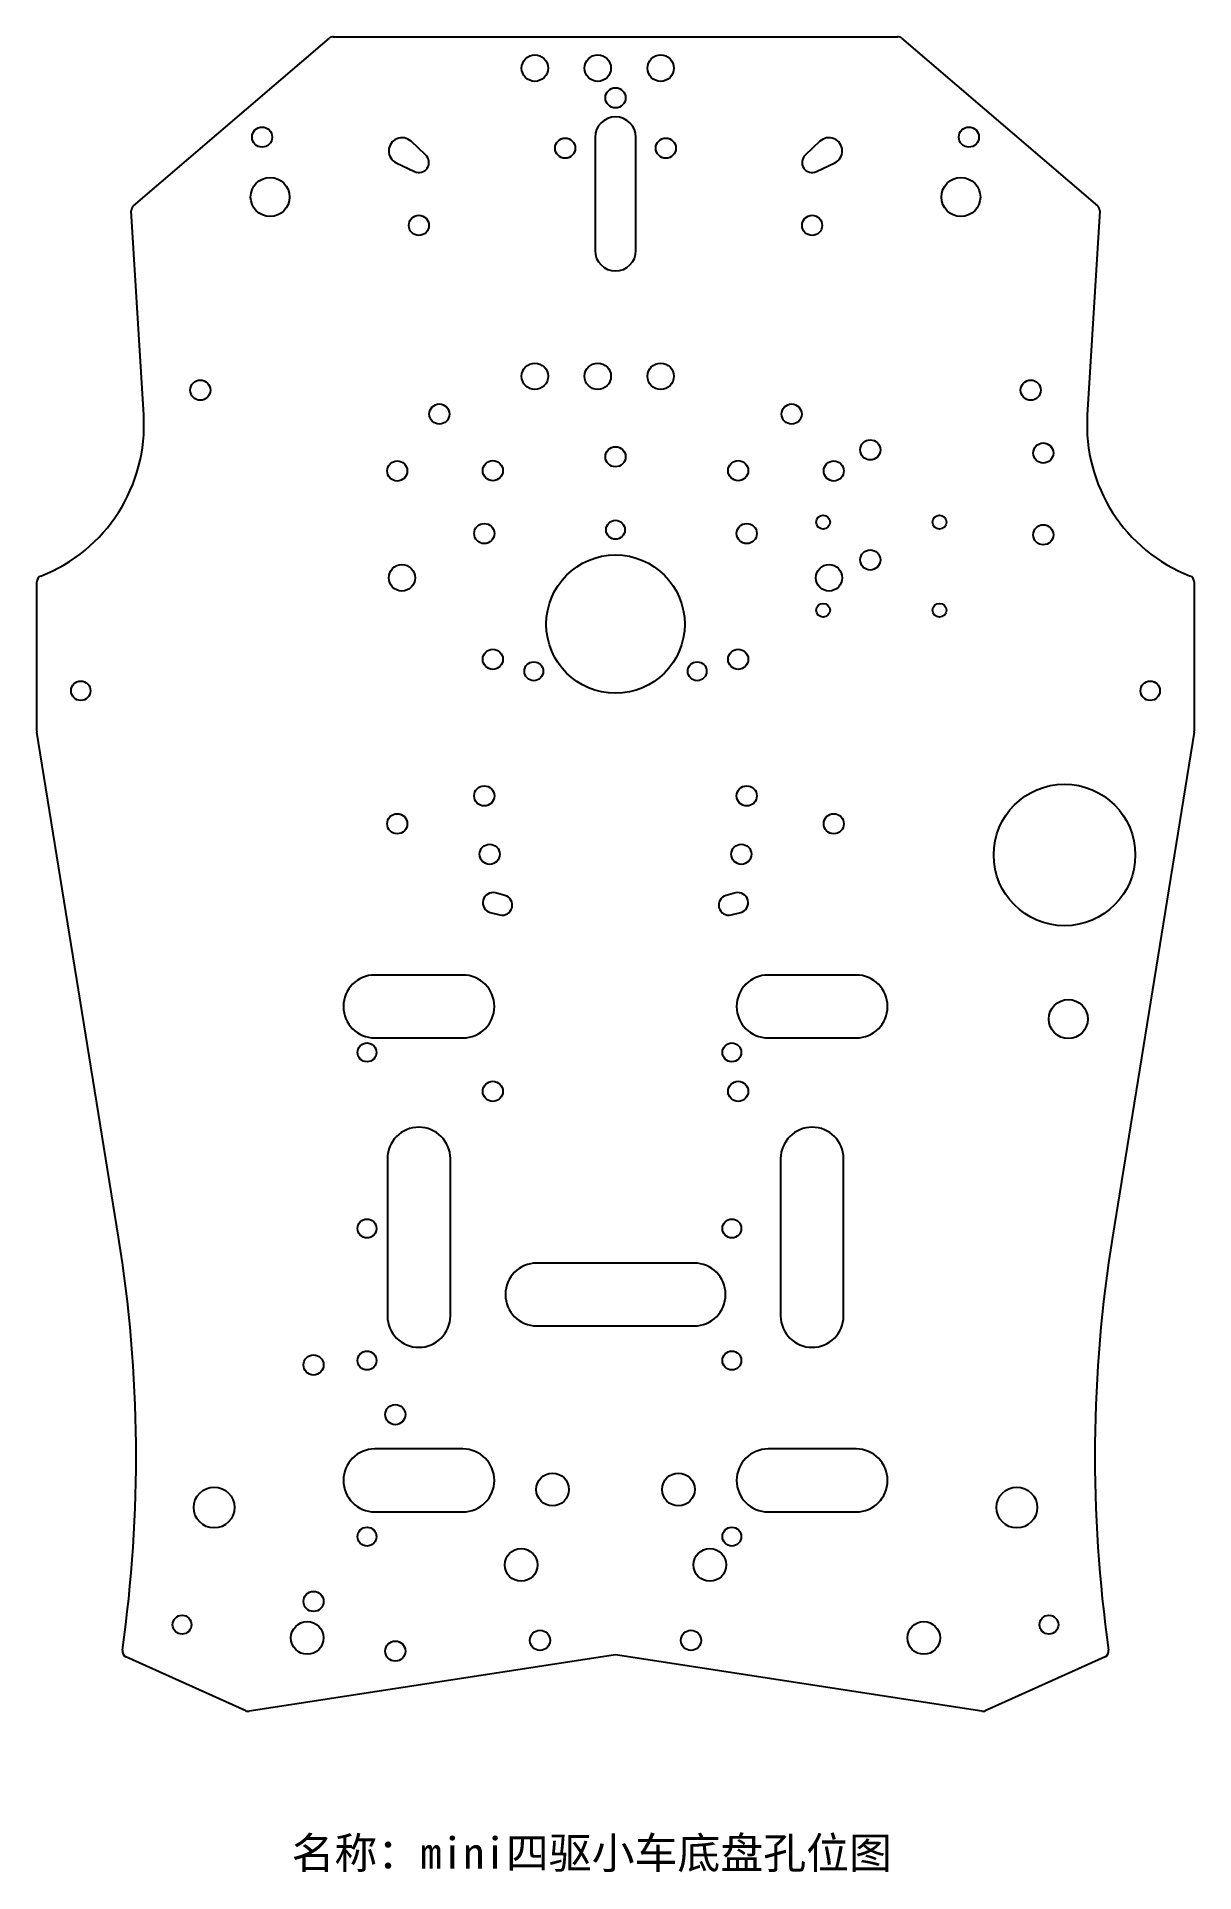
# Model space of a CAD drawing. Header units: millimetres. Extents: x 349 to 534, y -362 to -70.
import ezdxf

# ---------------------------------------------------------------- set-up
doc = ezdxf.new("R2010")
doc.units = ezdxf.units.MM
doc.header["$MEASUREMENT"] = 0
doc.layers.add('图层000', color=7, linetype='Continuous', lineweight=25)
doc.layers.add('标注层', color=3, linetype='Continuous', lineweight=15)
doc.layers.add('相机雷达孔位', color=6, linetype='Continuous')
doc.styles.add('正常标注', font='simfang.ttf', dxfattribs={"height": 3.5})

msp = doc.modelspace()

# ---------------------------------------------------------------- linework, layer by layer
at = {"layer": '图层000', "color": 7, "linetype": 'Continuous', "lineweight": 25}
for p, q in [((364.88, -96.58), (396.02, -69.94)), ((396.67, -69.7), (486.33, -69.7)), ((486.98, -69.94), (518.12, -96.58)), ((411.31, -88.5), (409, -86.33)), ((438.25, -85.7), (438.25, -103.7)), ((444.75, -103.7), (444.75, -85.7)), ((474, -86.33), (471.66, -88.53)), ((406.65, -89.75), (409.56, -91.14)), ((473.44, -91.14), (476.35, -89.75)), ((366.5, -129.9), (364.53, -97.4)), ((518.47, -97.4), (516.5, -129.9)), ((349.5, -180.12), (349.5, -156.39)), ((533.5, -156.39), (533.5, -180.12)), ((362.5, -260.6), (349.51, -180.28)), ((533.49, -180.28), (520.5, -260.6)), ((423.9, -206.24), (422.4, -205.85)), ((460.6, -205.85), (459.1, -206.24)), ((421.6, -208.95), (423.1, -209.34)), ((459.9, -209.34), (461.4, -208.95)), ((417.25, -218.9), (403.25, -218.9)), ((479.75, -218.9), (465.75, -218.9)), ((403.25, -228.9), (417.25, -228.9)), ((465.75, -228.9), (479.75, -228.9)), ((405.25, -248.1), (405.25, -273.1)), ((415.25, -273.1), (415.25, -248.1)), ((467.75, -248.1), (467.75, -273.1)), ((477.75, -273.1), (477.75, -248.1)), ((454, -264.7), (429, -264.7)), ((429, -274.7), (454, -274.7)), ((417.25, -294.26), (403.25, -294.26)), ((479.75, -294.26), (465.75, -294.26)), ((403.25, -304.26), (417.25, -304.26)), ((465.75, -304.26), (479.75, -304.26)), ((382.73, -335.88), (363.69, -327.31)), ((441.5, -327), (383.29, -335.95)), ((499.71, -335.95), (441.5, -327)), ((519.31, -327.31), (500.27, -335.88))]:
    msp.add_line(p, q, dxfattribs=at)
for centre, radius in [((428.68, -74.7), 2.1), ((438.68, -74.7), 2.1), ((448.68, -74.7), 2.1), ((385.32, -85.66), 1.6), ((497.68, -85.66), 1.6), ((386.6, -95.19), 3.1), ((496.4, -95.19), 3.1), ((410.25, -99.7), 1.6), ((472.75, -99.7), 1.6), ((428.68, -123.7), 2.1), ((438.68, -123.7), 2.1), ((448.68, -123.7), 2.1), ((375.5, -125.9), 1.6), ((507.5, -125.9), 1.6), ((413.5, -129.7), 1.6), ((469.5, -129.7), 1.6), ((482, -135.4), 1.6), ((422, -138.7), 1.6), ((441.5, -136.49), 1.6), ((461, -138.7), 1.6), ((509.5, -135.9), 1.6), ((474.5, -146.9), 1.1), ((493, -146.9), 1.1), ((509.5, -148.9), 1.6), ((482, -152.9), 1.6), ((441.5, -163.1), 11), ((474.5, -160.9), 1.1), ((493, -160.9), 1.1), ((422, -168.7), 1.6), ((461, -168.7), 1.6), ((356.5, -173.7), 1.55), ((526.5, -173.7), 1.55), ((512.87, -199.81), 11.25), ((421.5, -199.7), 1.6), ((461.5, -199.7), 1.6), ((513.47, -225.9), 3.1), ((402, -231.2), 1.5), ((460, -231.2), 1.5), ((422, -237.4), 1.6), ((461, -237.4), 1.6), ((402, -259.2), 1.5), ((460, -259.2), 1.5), ((393.5, -280.9), 1.6), ((402, -280.2), 1.5), ((460, -280.2), 1.5), ((377.7, -303.57), 3.25), ((505.3, -303.57), 3.25), ((402, -308.2), 1.5), ((460, -308.2), 1.5), ((426.5, -312.7), 2.6), ((456.5, -312.7), 2.6), ((393.5, -318.5), 1.6), ((372.6, -322.2), 1.5), ((510.4, -322.2), 1.5), ((429.5, -324.69), 1.6), ((453.5, -324.69), 1.6)]:
    msp.add_circle(centre, radius, dxfattribs=at)
at = {"layer": '图层000', "color": 1, "linetype": 'Continuous', "lineweight": 25}
for centre, radius in [((441.5, -79.42), 1.6), ((433.5, -87.42), 1.6), ((449.5, -87.42), 1.6), ((431.5, -300.7), 2.6), ((451.5, -300.7), 2.6), ((392.5, -324.31), 2.6), ((490.5, -324.31), 2.6)]:
    msp.add_circle(centre, radius, dxfattribs=at)
at = {"layer": '图层000', "color": 5, "linetype": 'Continuous', "lineweight": 25}
for centre in [(406.81, -138.75), (476.19, -138.75), (406.81, -194.85), (476.19, -194.85)]:
    msp.add_circle(centre, 1.6, dxfattribs=at)
at = {"layer": '图层000', "color": 3, "linetype": 'Continuous', "lineweight": 25}
for centre in [(406.5, -288.8), (406.5, -326.4)]:
    msp.add_circle(centre, 1.6, dxfattribs=at)
at = {"layer": '图层000', "color": 7, "linetype": 'Continuous', "lineweight": 25}
for centre, radius, start, end in [((396.67, -70.7), 1, 90, 130.5419), ((486.33, -70.7), 1, 49.4581, 90), ((441.5, -85.7), 3.25, 0, 180), ((365.53, -97.34), 1, 130.5419, 183.4682), ((517.47, -97.34), 1, 356.5318, 49.4581), ((441.5, -103.7), 3.25, 180, 0), ((340.79, -131.46), 25.76, 291.2818, 3.4682), ((542.21, -131.46), 25.76, 176.5318, 248.7182), ((350.5, -156.39), 1, 111.2818, 180), ((532.5, -156.39), 1, 0, 68.7182), ((350.5, -180.12), 1, 180, 189.1848), ((532.5, -180.12), 1, 350.8152, 0), ((422, -207.4), 1.6, 75.5895, 255.5895), ((423.5, -207.79), 1.6, 255.5895, 75.5895), ((459.5, -207.79), 1.6, 104.4105, 284.4105), ((461, -207.4), 1.6, 284.4105, 104.4105), ((403.25, -223.9), 5, 90, 270), ((417.25, -223.9), 5, 270, 90), ((465.75, -223.9), 5, 90, 270), ((479.75, -223.9), 5, 270, 90), ((410.25, -248.1), 5, 0, 180), ((472.75, -248.1), 5, 0, 180), ((147.13, -295.42), 218.17, 351.8756, 9.1848), ((735.87, -295.42), 218.17, 170.8152, 188.1244), ((429, -269.7), 5, 90, 270), ((454, -269.7), 5, 270, 90), ((410.25, -273.1), 5, 180, 0), ((472.75, -273.1), 5, 180, 0), ((403.25, -299.26), 5, 90, 270), ((417.25, -299.26), 5, 270, 90), ((465.75, -299.26), 5, 90, 270), ((479.75, -299.26), 5, 270, 90), ((364.1, -326.4), 1, 171.8756, 245.7723), ((518.9, -326.4), 1, 294.2277, 8.1244), ((383.14, -334.97), 1, 245.7723, 278.7462), ((499.86, -334.97), 1, 261.2538, 294.2277)]:
    msp.add_arc(centre, radius, start, end, dxfattribs=at)
at = {"layer": '相机雷达孔位', "color": 6, "linetype": 'Continuous', "lineweight": 25}
for centre, radius in [((420.64, -148.7), 1.6), ((441.5, -148.1), 1.5), ((462.36, -148.7), 1.6), ((407.56, -155.74), 2.1), ((475.44, -155.74), 2.1), ((428.51, -170.6), 1.5), ((454.49, -170.6), 1.5), ((420.64, -190.42), 1.6), ((462.36, -190.42), 1.6)]:
    msp.add_circle(centre, radius, dxfattribs=at)
for centre, radius, start, end in [((407.56, -87.86), 2.1, 46.796, 244.4394), ((475.44, -87.86), 2.1, 295.5606, 133.204), ((410.25, -89.7), 1.6, 244.4107, 48.3766), ((472.75, -89.7), 1.6, 133.204, 295.5606)]:
    msp.add_arc(centre, radius, start, end, dxfattribs=at)

# ---------------------------------------------------------------- texts
at = {"layer": '标注层', "insert": (390, -356), "char_height": 5, "width": 165.9224, "attachment_point": 1, "style": '正常标注'}
msp.add_mtext('名称：mini四驱小车底盘孔位图', dxfattribs=at)

doc.saveas('drawing.dxf')
